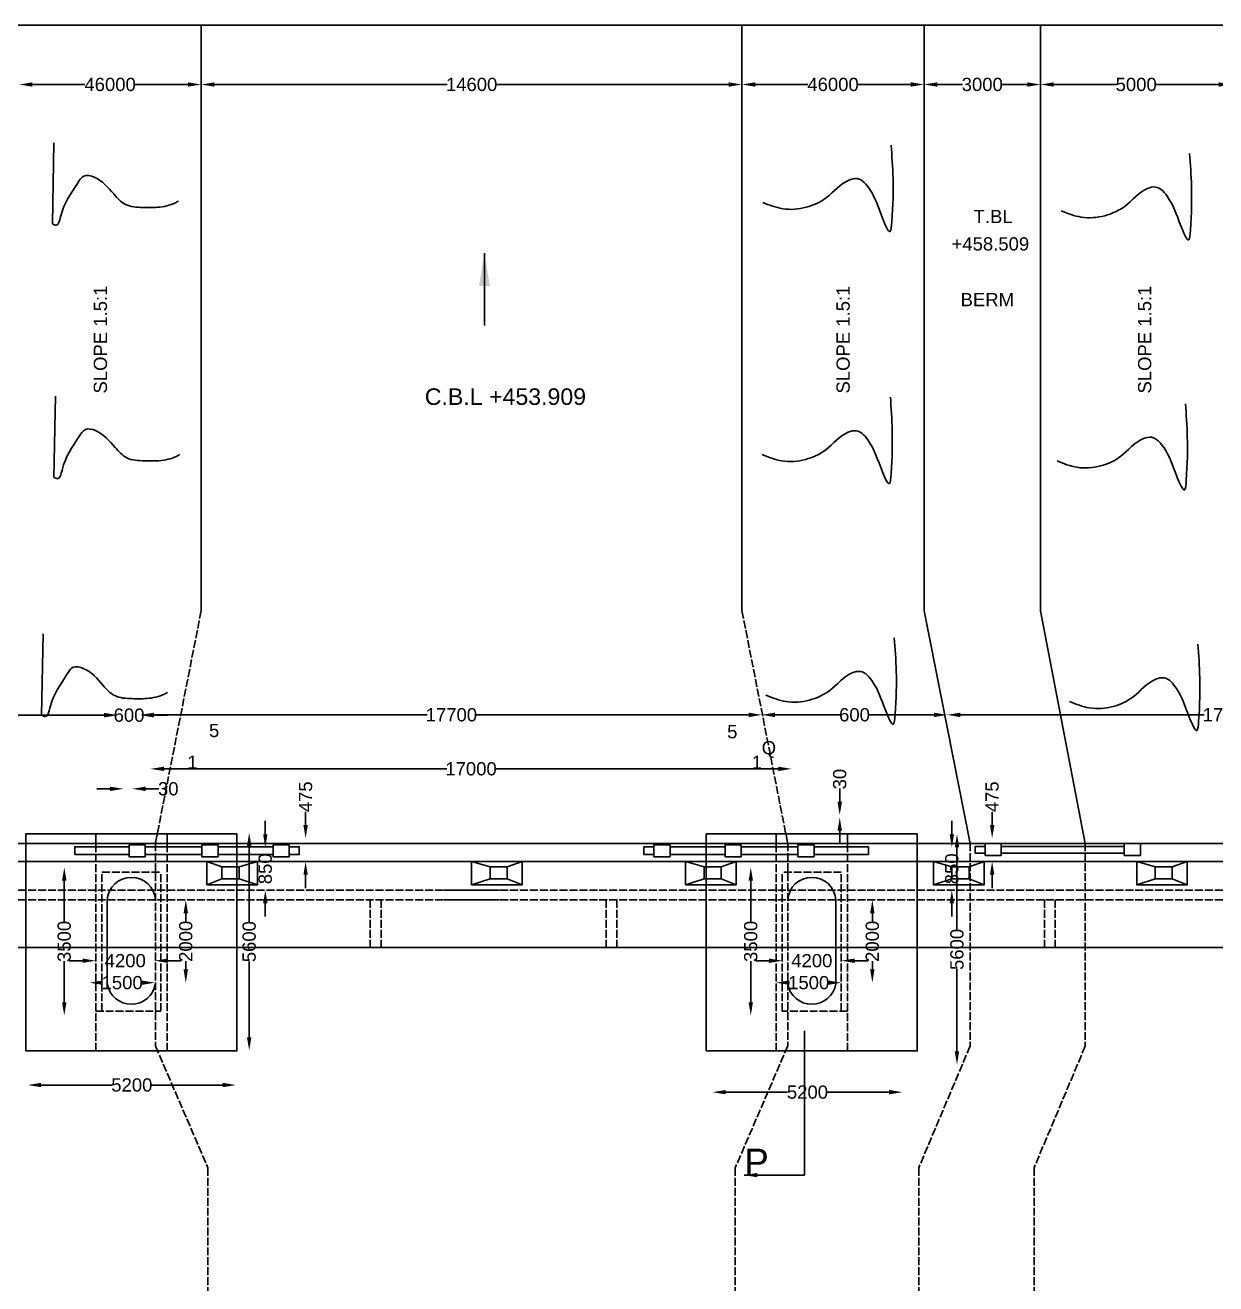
# Model space of a CAD drawing. Header units: millimetres. Extents: x 5124 to 2385548, y 2311 to 44314889.
# Drawn here: x 2377897 to 2379696, y 44310514 to 44312416 of the extents above; entities that cross this region are included whole.
import ezdxf

# ---------------------------------------------------------------- set-up
doc = ezdxf.new("R2010")
doc.units = ezdxf.units.MM
doc.header["$MEASUREMENT"] = 0
doc.linetypes.add('ACAD_ISO02W100', pattern=[15, 12, -3])
for name, color, linetype in [('DIMENSIONS', 7, 'Continuous'), ('DRAWING', 2, 'Continuous'), ('TEXT', 7, 'Continuous')]:
    doc.layers.add(name, color=color, linetype=linetype)
doc.styles.get("Standard").update_dxf_attribs({"font": 'arial.ttf', "height": 20})
doc.dimstyles.get("Standard").update_dxf_attribs({"dimtxt": 25, "dimasz": 20, "dimexe": 0.18, "dimexo": 0.0625, "dimgap": 0.09, "dimtad": 0, "dimdec": 0, "dimzin": 0, "dimdsep": 46, "dimtxsty": 'Standard', "dimcen": 0.09, "dimse1": 1, "dimse2": 1, "dimadec": 0, "dimazin": 0, "dimtfac": 1, "dimtdec": 0, "dimtofl": 0, "dimtmove": 0, "dimatfit": 3, "dimfxl": 1, "dimtolj": 1, "dimtzin": 0, "dimarcsym": 0})

# ---------------------------------------------------------------- blocks, each defined once
blk = doc.blocks.new('*D87')
at = {"layer": 'Defpoints', "color": 0, "transparency": 16777216}
for p in [(2377887.7, 44312325.9), (2378162.8, 44312325.9), (2378162.8, 44312325.9)]:
    blk.add_point(p, dxfattribs=at)
at = {"layer": 'DIMENSIONS', "color": 0, "lineweight": -2, "transparency": 16777216}
for p, q in [((2377907.7, 44312325.9), (2377987.1, 44312325.9)), ((2378142.8, 44312325.9), (2378063.3, 44312325.9))]:
    blk.add_line(p, q, dxfattribs=at)
at = {"layer": 'DIMENSIONS', "color": 0, "transparency": 16777216}
for points in [[(2377907.7, 44312329.2), (2377907.7, 44312322.6), (2377887.7, 44312325.9)], [(2378142.8, 44312329.2), (2378142.8, 44312322.6), (2378162.8, 44312325.9)]]:
    blk.add_solid(points, dxfattribs=at)
at = {"layer": 'DIMENSIONS', "color": 0, "transparency": 16777216, "insert": (2378025.2, 44312325.9), "char_height": 20, "attachment_point": 5}
blk.add_mtext('\\A1;46000', dxfattribs=at)
blk = doc.blocks.new('*D88')
at = {"layer": 'Defpoints', "color": 0, "transparency": 16777216}
for p in [(2378162.8, 44312325.9), (2378980.1, 44312325.9), (2378980.1, 44312325.9)]:
    blk.add_point(p, dxfattribs=at)
at = {"layer": 'DIMENSIONS', "color": 0, "lineweight": -2, "transparency": 16777216}
for p, q in [((2378182.8, 44312325.9), (2378534.7, 44312325.9)), ((2378960.1, 44312325.9), (2378608.2, 44312325.9))]:
    blk.add_line(p, q, dxfattribs=at)
at = {"layer": 'DIMENSIONS', "color": 0, "transparency": 16777216}
for points in [[(2378182.8, 44312329.2), (2378182.8, 44312322.6), (2378162.8, 44312325.9)], [(2378960.1, 44312329.2), (2378960.1, 44312322.6), (2378980.1, 44312325.9)]]:
    blk.add_solid(points, dxfattribs=at)
at = {"layer": 'DIMENSIONS', "color": 0, "transparency": 16777216, "insert": (2378571.5, 44312325.9), "char_height": 20, "attachment_point": 5}
blk.add_mtext('\\A1;14600', dxfattribs=at)
blk = doc.blocks.new('*D89')
at = {"layer": 'Defpoints', "color": 0, "transparency": 16777216}
for p in [(2378980.1, 44312325.9), (2379255.2, 44312325.9), (2379255.2, 44312325.9)]:
    blk.add_point(p, dxfattribs=at)
at = {"layer": 'DIMENSIONS', "color": 0, "lineweight": -2, "transparency": 16777216}
for p, q in [((2379000.1, 44312325.9), (2379079.6, 44312325.9)), ((2379235.2, 44312325.9), (2379155.8, 44312325.9))]:
    blk.add_line(p, q, dxfattribs=at)
at = {"layer": 'DIMENSIONS', "color": 0, "transparency": 16777216}
for points in [[(2379000.1, 44312329.2), (2379000.1, 44312322.6), (2378980.1, 44312325.9)], [(2379235.2, 44312329.2), (2379235.2, 44312322.6), (2379255.2, 44312325.9)]]:
    blk.add_solid(points, dxfattribs=at)
at = {"layer": 'DIMENSIONS', "color": 0, "transparency": 16777216, "insert": (2379117.7, 44312325.9), "char_height": 20, "attachment_point": 5}
blk.add_mtext('\\A1;46000', dxfattribs=at)
blk = doc.blocks.new('*D90')
at = {"layer": 'Defpoints', "color": 0, "transparency": 16777216}
for p in [(2379255.2, 44312325.9), (2379431.3, 44312325.9), (2379431.3, 44312325.9)]:
    blk.add_point(p, dxfattribs=at)
at = {"layer": 'DIMENSIONS', "color": 0, "lineweight": -2, "transparency": 16777216}
for p, q in [((2379275.2, 44312325.9), (2379313.3, 44312325.9)), ((2379411.3, 44312325.9), (2379373.2, 44312325.9))]:
    blk.add_line(p, q, dxfattribs=at)
at = {"layer": 'DIMENSIONS', "color": 0, "transparency": 16777216}
for points in [[(2379275.2, 44312329.2), (2379275.2, 44312322.6), (2379255.2, 44312325.9)], [(2379411.3, 44312329.2), (2379411.3, 44312322.6), (2379431.3, 44312325.9)]]:
    blk.add_solid(points, dxfattribs=at)
at = {"layer": 'DIMENSIONS', "color": 0, "transparency": 16777216, "insert": (2379343.2, 44312325.9), "char_height": 20, "attachment_point": 5}
blk.add_mtext('\\A1;3000', dxfattribs=at)
blk = doc.blocks.new('*D91')
at = {"layer": 'Defpoints', "color": 0, "transparency": 16777216}
for p in [(2379431.3, 44312325.9), (2379720.3, 44312325.9), (2379720.3, 44312325.9)]:
    blk.add_point(p, dxfattribs=at)
at = {"layer": 'DIMENSIONS', "color": 0, "lineweight": -2, "transparency": 16777216}
for p, q in [((2379451.3, 44312325.9), (2379545.9, 44312325.9)), ((2379700.3, 44312325.9), (2379605.7, 44312325.9))]:
    blk.add_line(p, q, dxfattribs=at)
at = {"layer": 'DIMENSIONS', "color": 0, "transparency": 16777216}
for points in [[(2379451.3, 44312329.2), (2379451.3, 44312322.6), (2379431.3, 44312325.9)], [(2379700.3, 44312329.2), (2379700.3, 44312322.6), (2379720.3, 44312325.9)]]:
    blk.add_solid(points, dxfattribs=at)
at = {"layer": 'DIMENSIONS', "color": 0, "transparency": 16777216, "insert": (2379575.8, 44312325.9), "char_height": 20, "attachment_point": 5}
blk.add_mtext('\\A1;5000', dxfattribs=at)
blk = doc.blocks.new('*D94')
at = {"layer": 'Defpoints', "color": 0, "transparency": 16777216}
for p in [(2377002.9, 44311371.6), (2378036, 44311373.2), (2378036, 44311371.6)]:
    blk.add_point(p, dxfattribs=at)
at = {"layer": 'DIMENSIONS', "color": 0, "lineweight": -2, "transparency": 16777216}
for p, q in [((2377022.9, 44311373.2), (2377482.7, 44311373.2)), ((2378016, 44311373.2), (2377556.2, 44311373.2))]:
    blk.add_line(p, q, dxfattribs=at)
at = {"layer": 'DIMENSIONS', "color": 0, "transparency": 16777216}
for points in [[(2377022.9, 44311376.5), (2377022.9, 44311369.9), (2377002.9, 44311373.2)], [(2378016, 44311376.5), (2378016, 44311369.9), (2378036, 44311373.2)]]:
    blk.add_solid(points, dxfattribs=at)
at = {"layer": 'DIMENSIONS', "color": 0, "transparency": 16777216, "insert": (2377519.5, 44311373.2), "char_height": 20, "attachment_point": 5}
blk.add_mtext('\\A1;17700', dxfattribs=at)
blk = doc.blocks.new('*D95')
at = {"layer": 'Defpoints', "color": 0, "transparency": 16777216}
for p in [(2378036, 44311373.2), (2378071.7, 44311373.2), (2378071.7, 44311372.9)]:
    blk.add_point(p, dxfattribs=at)
at = {"layer": 'DIMENSIONS', "color": 0, "lineweight": -2, "transparency": 16777216}
for p, q in [((2378016, 44311372.9), (2377996, 44311372.9)), ((2378091.7, 44311372.9), (2378111.7, 44311372.9))]:
    blk.add_line(p, q, dxfattribs=at)
at = {"layer": 'DIMENSIONS', "color": 0, "transparency": 16777216}
for points in [[(2378016, 44311376.3), (2378016, 44311369.6), (2378036, 44311372.9)], [(2378091.7, 44311376.3), (2378091.7, 44311369.6), (2378071.7, 44311372.9)]]:
    blk.add_solid(points, dxfattribs=at)
at = {"layer": 'DIMENSIONS', "color": 0, "transparency": 16777216, "insert": (2378053.8, 44311372.9), "char_height": 20, "attachment_point": 5}
blk.add_mtext('\\A1;600', dxfattribs=at)
blk = doc.blocks.new('*D96')
at = {"layer": 'Defpoints', "color": 0, "transparency": 16777216}
for p in [(2378071.7, 44311373.2), (2379010.1, 44311378.1), (2379010.1, 44311373.5)]:
    blk.add_point(p, dxfattribs=at)
at = {"layer": 'DIMENSIONS', "color": 0, "lineweight": -2, "transparency": 16777216}
for p, q in [((2378091.7, 44311373.5), (2378504.2, 44311373.5)), ((2378990.1, 44311373.5), (2378577.7, 44311373.5))]:
    blk.add_line(p, q, dxfattribs=at)
at = {"layer": 'DIMENSIONS', "color": 0, "transparency": 16777216}
for points in [[(2378091.7, 44311376.8), (2378091.7, 44311370.1), (2378071.7, 44311373.5)], [(2378990.1, 44311376.8), (2378990.1, 44311370.1), (2379010.1, 44311373.5)]]:
    blk.add_solid(points, dxfattribs=at)
at = {"layer": 'DIMENSIONS', "color": 0, "transparency": 16777216, "insert": (2378540.9, 44311373.5), "char_height": 20, "attachment_point": 5}
blk.add_mtext('\\A1;17700', dxfattribs=at)
blk = doc.blocks.new('*D97')
at = {"layer": 'Defpoints', "color": 0, "transparency": 16777216}
for p in [(2379010.1, 44311373.5), (2379290.1, 44311373.5), (2379290.1, 44311355)]:
    blk.add_point(p, dxfattribs=at)
at = {"layer": 'DIMENSIONS', "color": 0, "lineweight": -2, "transparency": 16777216}
for p, q in [((2379030.1, 44311373.5), (2379127.9, 44311373.5)), ((2379270.1, 44311373.5), (2379172.3, 44311373.5))]:
    blk.add_line(p, q, dxfattribs=at)
at = {"layer": 'DIMENSIONS', "color": 0, "transparency": 16777216}
for points in [[(2379030.1, 44311376.8), (2379030.1, 44311370.1), (2379010.1, 44311373.5)], [(2379270.1, 44311376.8), (2379270.1, 44311370.1), (2379290.1, 44311373.5)]]:
    blk.add_solid(points, dxfattribs=at)
at = {"layer": 'DIMENSIONS', "color": 0, "transparency": 16777216, "insert": (2379150.1, 44311373.5), "char_height": 20, "attachment_point": 5}
blk.add_mtext('\\A1;600', dxfattribs=at)
blk = doc.blocks.new('*D98')
at = {"layer": 'Defpoints', "color": 0, "transparency": 16777216}
for p in [(2379290.1, 44311373.5), (2380140.1, 44311373.5), (2380140.1, 44311373.5)]:
    blk.add_point(p, dxfattribs=at)
at = {"layer": 'DIMENSIONS', "color": 0, "lineweight": -2, "transparency": 16777216}
for p, q in [((2379310.1, 44311373.5), (2379678.3, 44311373.5)), ((2380120.1, 44311373.5), (2379751.8, 44311373.5))]:
    blk.add_line(p, q, dxfattribs=at)
at = {"layer": 'DIMENSIONS', "color": 0, "transparency": 16777216}
for points in [[(2379310.1, 44311376.8), (2379310.1, 44311370.1), (2379290.1, 44311373.5)], [(2380120.1, 44311376.8), (2380120.1, 44311370.1), (2380140.1, 44311373.5)]]:
    blk.add_solid(points, dxfattribs=at)
at = {"layer": 'DIMENSIONS', "color": 0, "transparency": 16777216, "insert": (2379715.1, 44311373.5), "char_height": 20, "attachment_point": 5}
blk.add_mtext('\\A1;17700', dxfattribs=at)
blk = doc.blocks.new('*D99')
at = {"layer": 'Defpoints', "color": 0, "transparency": 16777216}
for p in [(2378086.4, 44311288.7), (2379054.9, 44311291.9), (2379054.9, 44311288.7)]:
    blk.add_point(p, dxfattribs=at)
at = {"layer": 'DIMENSIONS', "color": 0, "lineweight": -2, "transparency": 16777216}
for p, q in [((2378106.4, 44311291.9), (2378533.9, 44311291.9)), ((2379034.9, 44311291.9), (2378607.4, 44311291.9))]:
    blk.add_line(p, q, dxfattribs=at)
at = {"layer": 'DIMENSIONS', "color": 0, "transparency": 16777216}
for points in [[(2378106.4, 44311295.2), (2378106.4, 44311288.6), (2378086.4, 44311291.9)], [(2379034.9, 44311295.2), (2379034.9, 44311288.6), (2379054.9, 44311291.9)]]:
    blk.add_solid(points, dxfattribs=at)
at = {"layer": 'DIMENSIONS', "color": 0, "transparency": 16777216, "insert": (2378570.6, 44311291.9), "char_height": 20, "attachment_point": 5}
blk.add_mtext('\\A1;17000', dxfattribs=at)
blk = doc.blocks.new('*D106')
at = {"layer": 'Defpoints', "color": 0, "transparency": 16777216}
for p in [(2378993.4, 44311143.1), (2379031.6, 44311143.1), (2379031.6, 44310919.3)]:
    blk.add_point(p, dxfattribs=at)
at = {"layer": 'DIMENSIONS', "color": 0, "lineweight": -2, "transparency": 16777216}
for p, q in [((2378993.4, 44311123.1), (2378993.4, 44311061.1)), ((2378993.4, 44310939.3), (2378993.4, 44311001.3))]:
    blk.add_line(p, q, dxfattribs=at)
at = {"layer": 'DIMENSIONS', "color": 0, "transparency": 16777216}
for points in [[(2378990.1, 44311123.1), (2378996.7, 44311123.1), (2378993.4, 44311143.1)], [(2378990.1, 44310939.3), (2378996.7, 44310939.3), (2378993.4, 44310919.3)]]:
    blk.add_solid(points, dxfattribs=at)
at = {"layer": 'DIMENSIONS', "color": 0, "transparency": 16777216, "insert": (2378993.4, 44311031.2), "char_height": 20, "attachment_point": 5, "rotation": 90}
blk.add_mtext('\\A1;3500', dxfattribs=at)
blk = doc.blocks.new('*D107')
at = {"layer": 'Defpoints', "color": 0, "transparency": 16777216}
for p in [(2379031.6, 44310968.8), (2379130.2, 44310968.8), (2379130.2, 44310968.8)]:
    blk.add_point(p, dxfattribs=at)
at = {"layer": 'DIMENSIONS', "color": 0, "lineweight": -2, "transparency": 16777216}
for p, q in [((2379051.6, 44310968.8), (2379051.9, 44310968.8)), ((2379110.2, 44310968.8), (2379109.9, 44310968.8))]:
    blk.add_line(p, q, dxfattribs=at)
at = {"layer": 'DIMENSIONS', "color": 0, "transparency": 16777216}
for points in [[(2379051.6, 44310972.2), (2379051.6, 44310965.5), (2379031.6, 44310968.8)], [(2379110.2, 44310972.2), (2379110.2, 44310965.5), (2379130.2, 44310968.8)]]:
    blk.add_solid(points, dxfattribs=at)
at = {"layer": 'DIMENSIONS', "color": 0, "transparency": 16777216, "insert": (2379080.9, 44310968.8), "char_height": 20, "attachment_point": 5}
blk.add_mtext('\\A1;1500', dxfattribs=at)
blk = doc.blocks.new('*D108')
at = {"layer": 'Defpoints', "color": 0, "transparency": 16777216}
for p in [(2379041, 44311001.3), (2379130.2, 44311002), (2379130.2, 44311001.3)]:
    blk.add_point(p, dxfattribs=at)
at = {"layer": 'DIMENSIONS', "color": 0, "lineweight": -2, "transparency": 16777216}
for p, q in [((2379021, 44311002), (2379001, 44311002)), ((2379150.2, 44311002), (2379170.2, 44311002))]:
    blk.add_line(p, q, dxfattribs=at)
at = {"layer": 'DIMENSIONS', "color": 0, "transparency": 16777216}
for points in [[(2379021, 44311005.3), (2379021, 44310998.7), (2379041, 44311002)], [(2379150.2, 44311005.3), (2379150.2, 44310998.7), (2379130.2, 44311002)]]:
    blk.add_solid(points, dxfattribs=at)
at = {"layer": 'DIMENSIONS', "color": 0, "transparency": 16777216, "insert": (2379085.6, 44311002), "char_height": 20, "attachment_point": 5}
blk.add_mtext('\\A1;4200', dxfattribs=at)
blk = doc.blocks.new('*D109')
at = {"layer": 'Defpoints', "color": 0, "transparency": 16777216}
for p in [(2379176.3, 44311093.8), (2379176.3, 44310968.8), (2379177.1, 44310968.8)]:
    blk.add_point(p, dxfattribs=at)
at = {"layer": 'DIMENSIONS', "color": 0, "lineweight": -2, "transparency": 16777216}
for p, q in [((2379177.1, 44311073.8), (2379177.1, 44311061.4)), ((2379177.1, 44310988.8), (2379177.1, 44311001.2))]:
    blk.add_line(p, q, dxfattribs=at)
at = {"layer": 'DIMENSIONS', "color": 0, "transparency": 16777216}
for points in [[(2379173.7, 44311073.8), (2379180.4, 44311073.8), (2379177.1, 44311093.8)], [(2379173.7, 44310988.8), (2379180.4, 44310988.8), (2379177.1, 44310968.8)]]:
    blk.add_solid(points, dxfattribs=at)
at = {"layer": 'DIMENSIONS', "color": 0, "transparency": 16777216, "insert": (2379177.1, 44311031.3), "char_height": 20, "attachment_point": 5, "rotation": 90}
blk.add_mtext('\\A1;2000', dxfattribs=at)
blk = doc.blocks.new('*D110')
at = {"layer": 'Defpoints', "color": 0, "transparency": 16777216}
for p in [(2379263, 44311193.2), (2379263, 44310845), (2379305, 44310845)]:
    blk.add_point(p, dxfattribs=at)
at = {"layer": 'DIMENSIONS', "color": 0, "lineweight": -2, "transparency": 16777216}
for p, q in [((2379305, 44311173.2), (2379305, 44311049)), ((2379305, 44310865), (2379305, 44310989.2))]:
    blk.add_line(p, q, dxfattribs=at)
at = {"layer": 'DIMENSIONS', "color": 0, "transparency": 16777216}
for points in [[(2379301.6, 44311173.2), (2379308.3, 44311173.2), (2379305, 44311193.2)], [(2379301.6, 44310865), (2379308.3, 44310865), (2379305, 44310845)]]:
    blk.add_solid(points, dxfattribs=at)
at = {"layer": 'DIMENSIONS', "color": 0, "transparency": 16777216, "insert": (2379305, 44311019.1), "char_height": 20, "attachment_point": 5, "rotation": 90}
blk.add_mtext('\\A1;5600', dxfattribs=at)
blk = doc.blocks.new('*D111')
at = {"layer": 'Defpoints', "color": 0, "transparency": 16777216}
for p in [(2379297.2, 44311173.2), (2379301.6, 44311173.2), (2379305, 44311108.6)]:
    blk.add_point(p, dxfattribs=at)
at = {"layer": 'DIMENSIONS', "color": 0, "lineweight": -2, "transparency": 16777216}
for p, q in [((2379297.2, 44311193.2), (2379297.2, 44311213.2)), ((2379297.2, 44311088.6), (2379297.2, 44311068.6))]:
    blk.add_line(p, q, dxfattribs=at)
at = {"layer": 'DIMENSIONS', "color": 0, "transparency": 16777216}
for points in [[(2379293.9, 44311193.2), (2379300.6, 44311193.2), (2379297.2, 44311173.2)], [(2379293.9, 44311088.6), (2379300.6, 44311088.6), (2379297.2, 44311108.6)]]:
    blk.add_solid(points, dxfattribs=at)
at = {"layer": 'DIMENSIONS', "color": 0, "transparency": 16777216, "insert": (2379297.2, 44311140.9), "char_height": 20, "attachment_point": 5, "rotation": 90}
blk.add_mtext('\\A1;850', dxfattribs=at)
blk = doc.blocks.new('*D112')
at = {"layer": 'Defpoints', "color": 0, "transparency": 16777216}
for p in [(2379354.9, 44311187), (2379358.1, 44311187), (2379354.9, 44311151.8)]:
    blk.add_point(p, dxfattribs=at)
at = {"layer": 'DIMENSIONS', "color": 0, "lineweight": -2, "transparency": 16777216}
for p, q in [((2379358.1, 44311207), (2379358.1, 44311227)), ((2379358.1, 44311131.8), (2379358.1, 44311111.8))]:
    blk.add_line(p, q, dxfattribs=at)
at = {"layer": 'DIMENSIONS', "color": 0, "transparency": 16777216}
for points in [[(2379354.8, 44311207), (2379361.5, 44311207), (2379358.1, 44311187)], [(2379354.8, 44311131.8), (2379361.5, 44311131.8), (2379358.1, 44311151.8)]]:
    blk.add_solid(points, dxfattribs=at)
at = {"layer": 'DIMENSIONS', "color": 0, "transparency": 16777216, "insert": (2379358.1, 44311249.7), "char_height": 20, "attachment_point": 5, "rotation": 90}
blk.add_mtext('\\A1;475', dxfattribs=at)
blk = doc.blocks.new('*D113')
at = {"layer": 'Defpoints', "color": 0, "transparency": 16777216}
for p in [(2377955.9, 44311143.1), (2377994.1, 44311143.1), (2377994.1, 44310919.3)]:
    blk.add_point(p, dxfattribs=at)
at = {"layer": 'DIMENSIONS', "color": 0, "lineweight": -2, "transparency": 16777216}
for p, q in [((2377955.9, 44311123.1), (2377955.9, 44311061.1)), ((2377955.9, 44310939.3), (2377955.9, 44311001.3))]:
    blk.add_line(p, q, dxfattribs=at)
at = {"layer": 'DIMENSIONS', "color": 0, "transparency": 16777216}
for points in [[(2377952.6, 44311123.1), (2377959.3, 44311123.1), (2377955.9, 44311143.1)], [(2377952.6, 44310939.3), (2377959.3, 44310939.3), (2377955.9, 44310919.3)]]:
    blk.add_solid(points, dxfattribs=at)
at = {"layer": 'DIMENSIONS', "color": 0, "transparency": 16777216, "insert": (2377955.9, 44311031.2), "char_height": 20, "attachment_point": 5, "rotation": 90}
blk.add_mtext('\\A1;3500', dxfattribs=at)
blk = doc.blocks.new('*D114')
at = {"layer": 'Defpoints', "color": 0, "transparency": 16777216}
for p in [(2377994.1, 44310968.8), (2378092.7, 44310968.8), (2378092.7, 44310968.8)]:
    blk.add_point(p, dxfattribs=at)
at = {"layer": 'DIMENSIONS', "color": 0, "lineweight": -2, "transparency": 16777216}
for p, q in [((2378014.1, 44310968.8), (2378014.4, 44310968.8)), ((2378072.7, 44310968.8), (2378072.4, 44310968.8))]:
    blk.add_line(p, q, dxfattribs=at)
at = {"layer": 'DIMENSIONS', "color": 0, "transparency": 16777216}
for points in [[(2378014.1, 44310972.2), (2378014.1, 44310965.5), (2377994.1, 44310968.8)], [(2378072.7, 44310972.2), (2378072.7, 44310965.5), (2378092.7, 44310968.8)]]:
    blk.add_solid(points, dxfattribs=at)
at = {"layer": 'DIMENSIONS', "color": 0, "transparency": 16777216, "insert": (2378043.4, 44310968.8), "char_height": 20, "attachment_point": 5}
blk.add_mtext('\\A1;1500', dxfattribs=at)
blk = doc.blocks.new('*D115')
at = {"layer": 'Defpoints', "color": 0, "transparency": 16777216}
for p in [(2378003.5, 44311001.3), (2378092.7, 44311002), (2378092.7, 44311001.3)]:
    blk.add_point(p, dxfattribs=at)
at = {"layer": 'DIMENSIONS', "color": 0, "lineweight": -2, "transparency": 16777216}
for p, q in [((2377983.5, 44311002), (2377963.5, 44311002)), ((2378112.7, 44311002), (2378132.7, 44311002))]:
    blk.add_line(p, q, dxfattribs=at)
at = {"layer": 'DIMENSIONS', "color": 0, "transparency": 16777216}
for points in [[(2377983.5, 44311005.3), (2377983.5, 44310998.7), (2378003.5, 44311002)], [(2378112.7, 44311005.3), (2378112.7, 44310998.7), (2378092.7, 44311002)]]:
    blk.add_solid(points, dxfattribs=at)
at = {"layer": 'DIMENSIONS', "color": 0, "transparency": 16777216, "insert": (2378048.1, 44311002), "char_height": 20, "attachment_point": 5}
blk.add_mtext('\\A1;4200', dxfattribs=at)
blk = doc.blocks.new('*D116')
at = {"layer": 'Defpoints', "color": 0, "transparency": 16777216}
for p in [(2378138.8, 44311093.8), (2378138.8, 44310968.8), (2378139.6, 44310968.8)]:
    blk.add_point(p, dxfattribs=at)
at = {"layer": 'DIMENSIONS', "color": 0, "lineweight": -2, "transparency": 16777216}
for p, q in [((2378139.6, 44311073.8), (2378139.6, 44311061.4)), ((2378139.6, 44310988.8), (2378139.6, 44311001.2))]:
    blk.add_line(p, q, dxfattribs=at)
at = {"layer": 'DIMENSIONS', "color": 0, "transparency": 16777216}
for points in [[(2378136.2, 44311073.8), (2378142.9, 44311073.8), (2378139.6, 44311093.8)], [(2378136.2, 44310988.8), (2378142.9, 44310988.8), (2378139.6, 44310968.8)]]:
    blk.add_solid(points, dxfattribs=at)
at = {"layer": 'DIMENSIONS', "color": 0, "transparency": 16777216, "insert": (2378139.6, 44311031.3), "char_height": 20, "attachment_point": 5, "rotation": 90}
blk.add_mtext('\\A1;2000', dxfattribs=at)
blk = doc.blocks.new('*D117')
at = {"layer": 'Defpoints', "color": 0, "transparency": 16777216}
for p in [(2378259.7, 44311173.2), (2378264.2, 44311173.2), (2378267.5, 44311108.6)]:
    blk.add_point(p, dxfattribs=at)
at = {"layer": 'DIMENSIONS', "color": 0, "lineweight": -2, "transparency": 16777216}
for p, q in [((2378259.7, 44311193.2), (2378259.7, 44311213.2)), ((2378259.7, 44311088.6), (2378259.7, 44311068.6))]:
    blk.add_line(p, q, dxfattribs=at)
at = {"layer": 'DIMENSIONS', "color": 0, "transparency": 16777216}
for points in [[(2378256.4, 44311193.2), (2378263.1, 44311193.2), (2378259.7, 44311173.2)], [(2378256.4, 44311088.6), (2378263.1, 44311088.6), (2378259.7, 44311108.6)]]:
    blk.add_solid(points, dxfattribs=at)
at = {"layer": 'DIMENSIONS', "color": 0, "transparency": 16777216, "insert": (2378259.7, 44311140.9), "char_height": 20, "attachment_point": 5, "rotation": 90}
blk.add_mtext('\\A1;850', dxfattribs=at)
blk = doc.blocks.new('*D118')
at = {"layer": 'Defpoints', "color": 0, "transparency": 16777216}
for p in [(2378317.4, 44311187), (2378320.6, 44311187), (2378317.4, 44311151.8)]:
    blk.add_point(p, dxfattribs=at)
at = {"layer": 'DIMENSIONS', "color": 0, "lineweight": -2, "transparency": 16777216}
for p, q in [((2378320.6, 44311207), (2378320.6, 44311227)), ((2378320.6, 44311131.8), (2378320.6, 44311111.8))]:
    blk.add_line(p, q, dxfattribs=at)
at = {"layer": 'DIMENSIONS', "color": 0, "transparency": 16777216}
for points in [[(2378317.3, 44311207), (2378324, 44311207), (2378320.6, 44311187)], [(2378317.3, 44311131.8), (2378324, 44311131.8), (2378320.6, 44311151.8)]]:
    blk.add_solid(points, dxfattribs=at)
at = {"layer": 'DIMENSIONS', "color": 0, "transparency": 16777216, "insert": (2378320.6, 44311249.7), "char_height": 20, "attachment_point": 5, "rotation": 90}
blk.add_mtext('\\A1;475', dxfattribs=at)
blk = doc.blocks.new('*D119')
at = {"layer": 'Defpoints', "color": 0, "transparency": 16777216}
for p in [(2378236.5, 44311195.3), (2378235.4, 44310866.4), (2378236.5, 44310866.4)]:
    blk.add_point(p, dxfattribs=at)
at = {"layer": 'DIMENSIONS', "color": 0, "lineweight": -2, "transparency": 16777216}
for p, q in [((2378235.4, 44311175.3), (2378235.4, 44311060.8)), ((2378235.4, 44310886.4), (2378235.4, 44311000.9))]:
    blk.add_line(p, q, dxfattribs=at)
at = {"layer": 'DIMENSIONS', "color": 0, "transparency": 16777216}
for points in [[(2378232, 44311175.3), (2378238.7, 44311175.3), (2378235.4, 44311195.3)], [(2378232, 44310886.4), (2378238.7, 44310886.4), (2378235.4, 44310866.4)]]:
    blk.add_solid(points, dxfattribs=at)
at = {"layer": 'DIMENSIONS', "color": 0, "transparency": 16777216, "insert": (2378235.4, 44311030.8), "char_height": 20, "attachment_point": 5, "rotation": 90}
blk.add_mtext('\\A1;5600', dxfattribs=at)
blk = doc.blocks.new('*D120')
at = {"layer": 'Defpoints', "color": 0, "transparency": 16777216}
for p in [(2377901, 44310815.2), (2378215.1, 44310815.2), (2378215.1, 44310814.2)]:
    blk.add_point(p, dxfattribs=at)
at = {"layer": 'DIMENSIONS', "color": 0, "lineweight": -2, "transparency": 16777216}
for p, q in [((2377921, 44310814.2), (2378028.1, 44310814.2)), ((2378195.1, 44310814.2), (2378088, 44310814.2))]:
    blk.add_line(p, q, dxfattribs=at)
at = {"layer": 'DIMENSIONS', "color": 0, "transparency": 16777216}
for points in [[(2377921, 44310817.6), (2377921, 44310810.9), (2377901, 44310814.2)], [(2378195.1, 44310817.6), (2378195.1, 44310810.9), (2378215.1, 44310814.2)]]:
    blk.add_solid(points, dxfattribs=at)
at = {"layer": 'DIMENSIONS', "color": 0, "transparency": 16777216, "insert": (2378058, 44310814.2), "char_height": 20, "attachment_point": 5}
blk.add_mtext('\\A1;5200', dxfattribs=at)
blk = doc.blocks.new('*D169')
at = {"layer": 'Defpoints', "color": 0, "transparency": 16777216}
for p in [(2378935.5, 44310812.4), (2379222.5, 44310812.4), (2379222.5, 44310803.4)]:
    blk.add_point(p, dxfattribs=at)
at = {"layer": 'DIMENSIONS', "color": 0, "lineweight": -2, "transparency": 16777216}
for p, q in [((2378955.5, 44310803.4), (2379049.1, 44310803.4)), ((2379202.5, 44310803.4), (2379108.9, 44310803.4))]:
    blk.add_line(p, q, dxfattribs=at)
at = {"layer": 'DIMENSIONS', "color": 0, "transparency": 16777216}
for points in [[(2378955.5, 44310806.7), (2378955.5, 44310800.1), (2378935.5, 44310803.4)], [(2379202.5, 44310806.7), (2379202.5, 44310800.1), (2379222.5, 44310803.4)]]:
    blk.add_solid(points, dxfattribs=at)
at = {"layer": 'DIMENSIONS', "color": 0, "transparency": 16777216, "insert": (2379079, 44310803.4), "char_height": 20, "attachment_point": 5}
blk.add_mtext('\\A1;5200', dxfattribs=at)
blk = doc.blocks.new('*D177')
at = {"layer": 'Defpoints', "color": 0, "transparency": 16777216}
for p in [(2379070.8, 44311218.5), (2379086.3, 44311222.1), (2379127.8, 44311222.1)]:
    blk.add_point(p, dxfattribs=at)
at = {"layer": 'DIMENSIONS', "color": 0, "lineweight": -2, "transparency": 16777216}
for p, q in [((2379127.8, 44311242.1), (2379127.8, 44311262.1)), ((2379127.8, 44311198.5), (2379127.8, 44311178.5))]:
    blk.add_line(p, q, dxfattribs=at)
at = {"layer": 'DIMENSIONS', "color": 0, "transparency": 16777216}
for points in [[(2379124.5, 44311242.1), (2379131.2, 44311242.1), (2379127.8, 44311222.1)], [(2379124.5, 44311198.5), (2379131.2, 44311198.5), (2379127.8, 44311218.5)]]:
    blk.add_solid(points, dxfattribs=at)
at = {"layer": 'DIMENSIONS', "color": 0, "transparency": 16777216, "insert": (2379127.8, 44311276.4), "char_height": 20, "attachment_point": 5, "rotation": 90}
blk.add_mtext('\\A1;30', dxfattribs=at)
blk = doc.blocks.new('*D178')
at = {"layer": 'Defpoints', "color": 0, "transparency": 16777216}
for p in [(2378058.7, 44311261.7), (2378045.2, 44311221.1), (2378058.7, 44311220.3)]:
    blk.add_point(p, dxfattribs=at)
at = {"layer": 'DIMENSIONS', "color": 0, "lineweight": -2, "transparency": 16777216}
for p, q in [((2378025.2, 44311261.7), (2378005.2, 44311261.7)), ((2378078.7, 44311261.7), (2378098.7, 44311261.7))]:
    blk.add_line(p, q, dxfattribs=at)
at = {"layer": 'DIMENSIONS', "color": 0, "transparency": 16777216}
for points in [[(2378025.2, 44311265.1), (2378025.2, 44311258.4), (2378045.2, 44311261.7)], [(2378078.7, 44311265.1), (2378078.7, 44311258.4), (2378058.7, 44311261.7)]]:
    blk.add_solid(points, dxfattribs=at)
at = {"layer": 'DIMENSIONS', "color": 0, "transparency": 16777216, "insert": (2378113.1, 44311261.7), "char_height": 20, "attachment_point": 5}
blk.add_mtext('\\A1;30', dxfattribs=at)

msp = doc.modelspace()

# ---------------------------------------------------------------- linework, layer by layer
at = {"layer": 'DIMENSIONS', "color": 0}
for points in [[(2377940.4, 44312238), (2377937.9, 44312115.4)], [(2377942.5, 44311855.1), (2377940.1, 44311732.5)], [(2377924.1, 44311495.8), (2377921.7, 44311373.2)]]:
    msp.add_lwpolyline(points, dxfattribs=at)
for points in [[(2379011.4, 44312147.7), (2379041.6, 44312138.2), (2379077.1, 44312140.4), (2379107.8, 44312155), (2379141.8, 44312181.5), (2379154, 44312183.7), (2379173.1, 44312167.4), (2379192.5, 44312124.1), (2379203.9, 44312104), (2379206.6, 44312118.6), (2379205.4, 44312234.3)], [(2379462.6, 44312135), (2379492.8, 44312125.5), (2379528.3, 44312127.7), (2379559, 44312142.3), (2379593, 44312168.8), (2379605.2, 44312171), (2379624.3, 44312154.7), (2379643.7, 44312111.4), (2379655.2, 44312091.3), (2379657.8, 44312105.9), (2379656.6, 44312221.6)], [(2377937.9, 44312115.4), (2377943.6, 44312113.2), (2377950.4, 44312126.2), (2377975.7, 44312176.3), (2377985.7, 44312187.6), (2378000.9, 44312185.9), (2378030.6, 44312160.5), (2378048.4, 44312144.7), (2378074.4, 44312140.2), (2378096.8, 44312140.4), (2378123.8, 44312147.2), (2378128.4, 44312149.8)], [(2379010.4, 44311766.8), (2379040.5, 44311757.2), (2379076.1, 44311759.4), (2379106.7, 44311774), (2379140.7, 44311800.6), (2379152.9, 44311802.7), (2379172, 44311786.4), (2379191.4, 44311743.1), (2379202.9, 44311723), (2379205.5, 44311737.6), (2379204.4, 44311853.3)], [(2379456.3, 44311757.1), (2379486.5, 44311747.5), (2379522, 44311749.7), (2379552.7, 44311764.3), (2379586.7, 44311790.9), (2379598.9, 44311793), (2379618, 44311776.7), (2379637.4, 44311733.4), (2379648.9, 44311713.3), (2379651.5, 44311727.9), (2379650.3, 44311843.6)], [(2377940.1, 44311732.5), (2377945.7, 44311730.3), (2377952.6, 44311743.4), (2377977.9, 44311793.4), (2377987.8, 44311804.7), (2378003, 44311803), (2378032.8, 44311777.7), (2378050.6, 44311761.8), (2378076.6, 44311757.3), (2378098.9, 44311757.5), (2378125.9, 44311764.3), (2378130.6, 44311766.9)], [(2379016.3, 44311403.2), (2379046.5, 44311393.6), (2379082, 44311395.8), (2379112.7, 44311410.4), (2379146.7, 44311436.9), (2379158.9, 44311439.1), (2379178, 44311422.8), (2379197.4, 44311379.5), (2379208.8, 44311359.4), (2379211.5, 44311374), (2379210.3, 44311489.7)], [(2379475.1, 44311393.6), (2379505.3, 44311384), (2379540.8, 44311386.2), (2379571.4, 44311400.8), (2379605.4, 44311427.4), (2379617.7, 44311429.5), (2379636.7, 44311413.2), (2379656.1, 44311369.9), (2379667.6, 44311349.8), (2379670.2, 44311364.4), (2379669.1, 44311480.1)], [(2377921.7, 44311373.2), (2377927.3, 44311371), (2377934.2, 44311384), (2377959.5, 44311434.1), (2377969.4, 44311445.4), (2377984.6, 44311443.7), (2378014.4, 44311418.3), (2378032.2, 44311402.5), (2378058.1, 44311398), (2378080.5, 44311398.2), (2378107.5, 44311405), (2378112.1, 44311407.6)]]:
    msp.add_spline(points, degree=3, dxfattribs=at)
at = {"layer": 'DRAWING', "color": 0}
for points in [[(2375963.5, 44312415.6), (2378613.4, 44312415.6)], [(2378162.8, 44312415.6), (2378162.8, 44311530.7)], [(2381308.5, 44312415.6), (2378529.5, 44312415.6)], [(2378980.1, 44312415.6), (2378980.1, 44311530.7)], [(2379255.2, 44312415.6), (2379255.2, 44311530.7)], [(2379431.3, 44312415.6), (2379431.3, 44311530.7)], [(2379255.2, 44311530.7), (2379324.9, 44311179.3)], [(2379431.3, 44311530.7), (2379498.9, 44311179.3)], [(2376985.2, 44311179.3), (2378613.4, 44311179.3)], [(2378216.8, 44311179.3), (2378216.8, 44311193.5), (2377897.9, 44311193.5), (2377897.9, 44311179.3)], [(2377897.9, 44311179.3), (2377897.9, 44310865.8), (2378216.8, 44310865.8), (2378216.8, 44311179.3)], [(2380157.7, 44311179.3), (2378529.5, 44311179.3)], [(2378926.1, 44311179.3), (2378926.1, 44311193.5), (2379245, 44311193.5), (2379245, 44311179.3)], [(2379245, 44311179.3), (2379245, 44310865.8), (2378926.1, 44310865.8), (2378926.1, 44311179.3)], [(2378053.9, 44311162.7), (2377971.8, 44311162.7), (2377971.8, 44311174.1), (2378053.9, 44311174.1)], [(2378078.3, 44311174.1), (2378164, 44311174.1)], [(2378164, 44311162.7), (2378078.3, 44311162.7)], [(2378188.4, 44311174.1), (2378271.4, 44311174.1)], [(2378271.4, 44311162.7), (2378188.4, 44311162.7)], [(2378295.8, 44311174.2), (2378311, 44311174.2), (2378311, 44311162.7), (2378295.8, 44311162.7)], [(2378295.8, 44311174.1), (2378311, 44311174.1)], [(2378847.1, 44311174.2), (2378831.9, 44311174.2), (2378831.9, 44311162.7), (2378847.1, 44311162.7)], [(2378847.1, 44311174.1), (2378831.9, 44311174.1)], [(2378954.5, 44311174.1), (2378871.5, 44311174.1)], [(2378871.5, 44311162.7), (2378954.5, 44311162.7)], [(2379064.6, 44311174.1), (2378978.9, 44311174.1)], [(2378978.9, 44311162.7), (2379064.6, 44311162.7)], [(2379089, 44311162.7), (2379171.1, 44311162.7), (2379171.1, 44311174.1), (2379089, 44311174.1)], [(2379347.6, 44311174.8), (2379332.7, 44311174.8), (2379332.7, 44311164.5), (2379347.6, 44311164.5)], [(2379557.7, 44311174.8), (2379371.9, 44311174.8)], [(2379371.9, 44311164.5), (2379557.7, 44311164.5)], [(2377076.4, 44311151.8), (2378613.4, 44311151.8)], [(2378194.2, 44311144.1), (2378171.6, 44311151.8)], [(2378248, 44311151.8), (2378220.2, 44311144.1)], [(2380066.5, 44311151.8), (2378529.5, 44311151.8)], [(2378571.5, 44311151.8), (2378599.3, 44311144.1)], [(2378625.3, 44311144.1), (2378648, 44311151.8)], [(2378894.9, 44311151.8), (2378922.7, 44311144.1)], [(2378948.7, 44311144.1), (2378971.3, 44311151.8)], [(2379269.5, 44311151.8), (2379297.2, 44311144.1)], [(2379323.2, 44311144.1), (2379345.9, 44311151.8)], [(2379576.6, 44311151.8), (2379604.3, 44311144.1)], [(2379630.3, 44311144.1), (2379653, 44311151.8)], [(2378194.2, 44311125.6), (2378171.6, 44311116.8)], [(2378220.2, 44311125.6), (2378248, 44311116.8)], [(2378599.3, 44311125.6), (2378571.5, 44311116.8)], [(2378625.3, 44311125.6), (2378648, 44311116.8)], [(2378922.7, 44311125.6), (2378894.9, 44311116.8)], [(2378948.7, 44311125.6), (2378971.3, 44311116.8)], [(2379297.2, 44311125.6), (2379269.5, 44311116.8)], [(2379323.2, 44311125.6), (2379345.9, 44311116.8)], [(2379604.3, 44311125.6), (2379576.6, 44311116.8)], [(2379630.3, 44311125.6), (2379653, 44311116.8)], [(2375856.7, 44311021.8), (2378613.4, 44311021.8)], [(2381409.1, 44311021.8), (2378529.5, 44311021.8)]]:
    msp.add_lwpolyline(points, dxfattribs=at)
at = {"layer": 'DRAWING', "color": 0, "linetype": 'ACAD_ISO02W100'}
for points in [[(2378162.8, 44311530.7), (2378093.7, 44311179.3), (2378093.7, 44310873.2), (2378173.1, 44310688.9)], [(2378980.1, 44311530.7), (2379049.2, 44311179.3), (2379049.2, 44310873.2), (2378969.8, 44310688.9)], [(2378003.5, 44310865.8), (2378003.5, 44311193.5)], [(2378111.3, 44310865.8), (2378111.3, 44311193.5)], [(2379031.6, 44310865.8), (2379031.6, 44311193.5)], [(2379139.4, 44310865.8), (2379139.4, 44311193.5)], [(2379324.9, 44311179.3), (2379324.9, 44310873.2), (2379247.1, 44310688.9)], [(2379498.9, 44311179.3), (2379498.9, 44310873.2), (2379421.4, 44310688.9)], [(2378003.5, 44310925.7), (2378101.9, 44310925.7), (2378101.9, 44311135.9)], [(2378012.7, 44310925.7), (2378012.7, 44311135.9), (2378101.9, 44311135.9)], [(2379139.4, 44310925.7), (2379041, 44310925.7), (2379041, 44311135.9)], [(2379130.2, 44310925.7), (2379130.2, 44311135.9), (2379041, 44311135.9)], [(2376985.2, 44311120.2), (2377022.4, 44311120.2), (2377076.4, 44311108.6), (2378613.4, 44311108.6)], [(2380157.7, 44311120.2), (2380120.5, 44311120.2), (2380066.5, 44311108.6), (2378529.5, 44311108.6)], [(2376985.2, 44311080.7), (2377022.4, 44311080.7), (2377076.4, 44311093.8), (2378613.4, 44311093.8)], [(2378418.3, 44311093.8), (2378418.3, 44311021.8)], [(2378434.6, 44311093.8), (2378434.6, 44311021.8)], [(2380157.7, 44311080.7), (2380120.5, 44311080.7), (2380066.5, 44311093.8), (2378529.5, 44311093.8)], [(2378774.6, 44311093.8), (2378774.6, 44311021.8)], [(2378790.8, 44311093.8), (2378790.8, 44311021.8)], [(2379437.2, 44311093.8), (2379437.2, 44311021.8)], [(2379453.5, 44311093.8), (2379453.5, 44311021.8)], [(2378173.1, 44310688.9), (2378173.1, 44309627.7)], [(2378969.8, 44310688.9), (2378969.8, 44309627.7)], [(2379247.1, 44310688.9), (2379247.1, 44309627.7)], [(2379421.4, 44310688.9), (2379421.4, 44309627.7)]]:
    msp.add_lwpolyline(points, dxfattribs=at)
at = {"layer": 'DRAWING', "color": 0}
for points in [[(2379371.9, 44311179.3), (2379347.6, 44311179.3), (2379347.6, 44311161), (2379371.9, 44311161)], [(2379582.1, 44311179.3), (2379557.7, 44311179.3), (2379557.7, 44311161), (2379582.1, 44311161)], [(2378053.9, 44311177.3), (2378078.3, 44311177.3), (2378078.3, 44311159.1), (2378053.9, 44311159.1)], [(2378164, 44311177.3), (2378188.4, 44311177.3), (2378188.4, 44311159.1), (2378164, 44311159.1)], [(2378271.4, 44311177.3), (2378295.8, 44311177.3), (2378295.8, 44311159.1), (2378271.4, 44311159.1)], [(2378871.5, 44311177.3), (2378847.1, 44311177.3), (2378847.1, 44311159.1), (2378871.5, 44311159.1)], [(2378978.9, 44311177.3), (2378954.5, 44311177.3), (2378954.5, 44311159.1), (2378978.9, 44311159.1)], [(2379089, 44311177.3), (2379064.6, 44311177.3), (2379064.6, 44311159.1), (2379089, 44311159.1)], [(2378171.6, 44311151.8), (2378248, 44311151.8), (2378248, 44311116.8), (2378171.6, 44311116.8)], [(2378194.2, 44311144.1), (2378220.2, 44311144.1), (2378220.2, 44311125.6), (2378194.2, 44311125.6)], [(2378648, 44311151.8), (2378571.5, 44311151.8), (2378571.5, 44311116.8), (2378648, 44311116.8)], [(2378625.3, 44311144.1), (2378599.3, 44311144.1), (2378599.3, 44311125.6), (2378625.3, 44311125.6)], [(2378971.3, 44311151.8), (2378894.9, 44311151.8), (2378894.9, 44311116.8), (2378971.3, 44311116.8)], [(2378948.7, 44311144.1), (2378922.7, 44311144.1), (2378922.7, 44311125.6), (2378948.7, 44311125.6)], [(2379345.9, 44311151.8), (2379269.5, 44311151.8), (2379269.5, 44311116.8), (2379345.9, 44311116.8)], [(2379323.2, 44311144.1), (2379297.2, 44311144.1), (2379297.2, 44311125.6), (2379323.2, 44311125.6)], [(2379653, 44311151.8), (2379576.6, 44311151.8), (2379576.6, 44311116.8), (2379653, 44311116.8)], [(2379630.3, 44311144.1), (2379604.3, 44311144.1), (2379604.3, 44311125.6), (2379630.3, 44311125.6)]]:
    msp.add_lwpolyline(points, close=True, dxfattribs=at)
for points in [[(2378020.9, 44311093.8), (2378020.9, 44310966.9, 0.843177), (2378093.7, 44310966.9)], [(2379122, 44311093.8), (2379122, 44310966.9, -0.843177), (2379049.2, 44310966.9)]]:
    msp.add_lwpolyline(points, format="xyb", dxfattribs=at)
for centre in [(2378057.3, 44311091.5), (2379085.6, 44311091.5)]:
    msp.add_arc(centre, 36.5, 3.5695, 176.4305, dxfattribs=at)

# ---------------------------------------------------------------- texts
at = {"layer": 'TEXT', "color": 0}
for s, height, p in [('T.BL ', 20, (2379330.1, 44312116.5)), ('+458.509', 20, (2379296.8, 44312075.1)), ('BERM ', 20, (2379310.5, 44311990.9)), ('C.B.L +453.909', 25, (2378500.8, 44311841.8)), (' 5', 20, (2378166.9, 44311339.9)), (' 5', 20, (2378949.9, 44311338.1)), (' Q', 20, (2379002.1, 44311313.9)), (' 1', 20, (2378134, 44311291.9)), (' 1', 20, (2378987.1, 44311291.9)), ('P', 40, (2378983.4, 44310678.1))]:
    msp.add_text(s, height=height, dxfattribs=at).set_placement(p)
for p in [(2378020.5, 44311859), (2379142.9, 44311859), (2379598.6, 44311859)]:
    msp.add_text('SLOPE 1.5:1', height=20, rotation=90, dxfattribs=at).set_placement(p)

# ---------------------------------------------------------------- dimensions: what is measured, and where the dimension line sits
at = {"layer": 'DIMENSIONS', "color": 0}
for base, p1, p2, text, picture, middle in [((2378162.8, 44312325.9), (2377887.7, 44312325.9), (2378162.8, 44312325.9), '46000', '*D87', (2378025.2, 44312325.9)), ((2378980.1, 44312325.9), (2378162.8, 44312325.9), (2378980.1, 44312325.9), '14600', '*D88', (2378571.5, 44312325.9)), ((2379255.2, 44312325.9), (2378980.1, 44312325.9), (2379255.2, 44312325.9), '46000', '*D89', (2379117.7, 44312325.9)), ((2379431.3, 44312325.9), (2379255.2, 44312325.9), (2379431.3, 44312325.9), '3000', '*D90', (2379343.2, 44312325.9)), ((2379720.3, 44312325.9), (2379431.3, 44312325.9), (2379720.3, 44312325.9), '5000', '*D91', (2379575.8, 44312325.9)), ((2378036, 44311373.2), (2377002.9, 44311371.6), (2378036, 44311371.6), '17700', '*D94', (2377519.5, 44311373.2)), ((2379010.1, 44311373.5), (2378071.7, 44311373.2), (2379010.1, 44311378.1), '17700', '*D96', (2378540.9, 44311373.5)), ((2379290.1, 44311373.5), (2379010.1, 44311373.5), (2379290.1, 44311355), '600', '*D97', (2379150.1, 44311373.5)), ((2380140.1, 44311373.5), (2379290.1, 44311373.5), (2380140.1, 44311373.5), '17700', '*D98', (2379715.1, 44311373.5)), ((2379054.9, 44311291.9), (2378086.4, 44311288.7), (2379054.9, 44311288.7), '17000', '*D99', (2378570.6, 44311291.9)), ((2378058.7, 44311261.7), (2378045.2, 44311221.1), (2378058.7, 44311220.3), '30', '*D178', (2378113.1, 44311261.7)), ((2378092.7, 44311002), (2378003.5, 44311001.3), (2378092.7, 44311001.3), '4200', '*D115', (2378048.1, 44311002)), ((2379130.2, 44311002), (2379041, 44311001.3), (2379130.2, 44311001.3), '4200', '*D108', (2379085.6, 44311002)), ((2378092.7, 44310968.8), (2377994.1, 44310968.8), (2378092.7, 44310968.8), '1500', '*D114', (2378043.4, 44310968.8)), ((2379130.2, 44310968.8), (2379031.6, 44310968.8), (2379130.2, 44310968.8), '1500', '*D107', (2379080.9, 44310968.8)), ((2378215.1, 44310814.2), (2377901, 44310815.2), (2378215.1, 44310815.2), '5200', '*D120', (2378058, 44310814.2)), ((2379222.5, 44310803.4), (2378935.5, 44310812.4), (2379222.5, 44310812.4), '5200', '*D169', (2379079, 44310803.4))]:
    dim = msp.add_linear_dim(base=base, p1=p1, p2=p2, text=text, dimstyle='Standard', dxfattribs=at)
    dim.commit()
    dim.dimension.update_dxf_attribs({"geometry": picture, "text_midpoint": middle})
dim = msp.add_linear_dim(base=(2378071.7, 44311372.9), p1=(2378036, 44311373.2), p2=(2378071.7, 44311373.2), text='600', dimstyle='Standard', dxfattribs=at)
dim.commit()
dim.dimension.update_dxf_attribs({"geometry": '*D95', "text_midpoint": (2378053.8, 44311372.9), "dimtype": 160})
for base, p1, p2, text, picture, middle in [((2379127.8, 44311222.1), (2379070.8, 44311218.5), (2379086.3, 44311222.1), '30', '*D177', (2379127.8, 44311276.4)), ((2378320.6, 44311187), (2378317.4, 44311151.8), (2378317.4, 44311187), '475', '*D118', (2378320.6, 44311249.7)), ((2379358.1, 44311187), (2379354.9, 44311151.8), (2379354.9, 44311187), '475', '*D112', (2379358.1, 44311249.7)), ((2378259.7, 44311173.2), (2378267.5, 44311108.6), (2378264.2, 44311173.2), '850', '*D117', (2378259.7, 44311140.9)), ((2379297.2, 44311173.2), (2379305, 44311108.6), (2379301.6, 44311173.2), '850', '*D111', (2379297.2, 44311140.9)), ((2378235.4, 44310866.4), (2378236.5, 44311195.3), (2378236.5, 44310866.4), '5600', '*D119', (2378235.4, 44311030.8)), ((2379305, 44310845), (2379263, 44311193.2), (2379263, 44310845), '5600', '*D110', (2379305, 44311019.1)), ((2377955.9, 44311143.1), (2377994.1, 44310919.3), (2377994.1, 44311143.1), '3500', '*D113', (2377955.9, 44311031.2)), ((2378993.4, 44311143.1), (2379031.6, 44310919.3), (2379031.6, 44311143.1), '3500', '*D106', (2378993.4, 44311031.2)), ((2378139.6, 44310968.8), (2378138.8, 44311093.8), (2378138.8, 44310968.8), '2000', '*D116', (2378139.6, 44311031.3)), ((2379177.1, 44310968.8), (2379176.3, 44311093.8), (2379176.3, 44310968.8), '2000', '*D109', (2379177.1, 44311031.3))]:
    dim = msp.add_linear_dim(base=base, p1=p1, p2=p2, angle=90, text=text, dimstyle='Standard', dxfattribs=at)
    dim.commit()
    dim.dimension.update_dxf_attribs({"geometry": picture, "text_midpoint": middle})

# ---------------------------------------------------------------- leaders
for points, override in [([(2378590.9, 44312071.3), (2378590.9, 44311962)], {"dimasz": 50}), ([(2378983.4, 44310678.1), (2379074.8, 44310678.1), (2379074.8, 44310896.2)], {"dimgap": 0.09, "dimtad": 0})]:
    msp.add_leader(points, dimstyle='Standard', override=override, dxfattribs=at)

doc.saveas('drawing.dxf')
